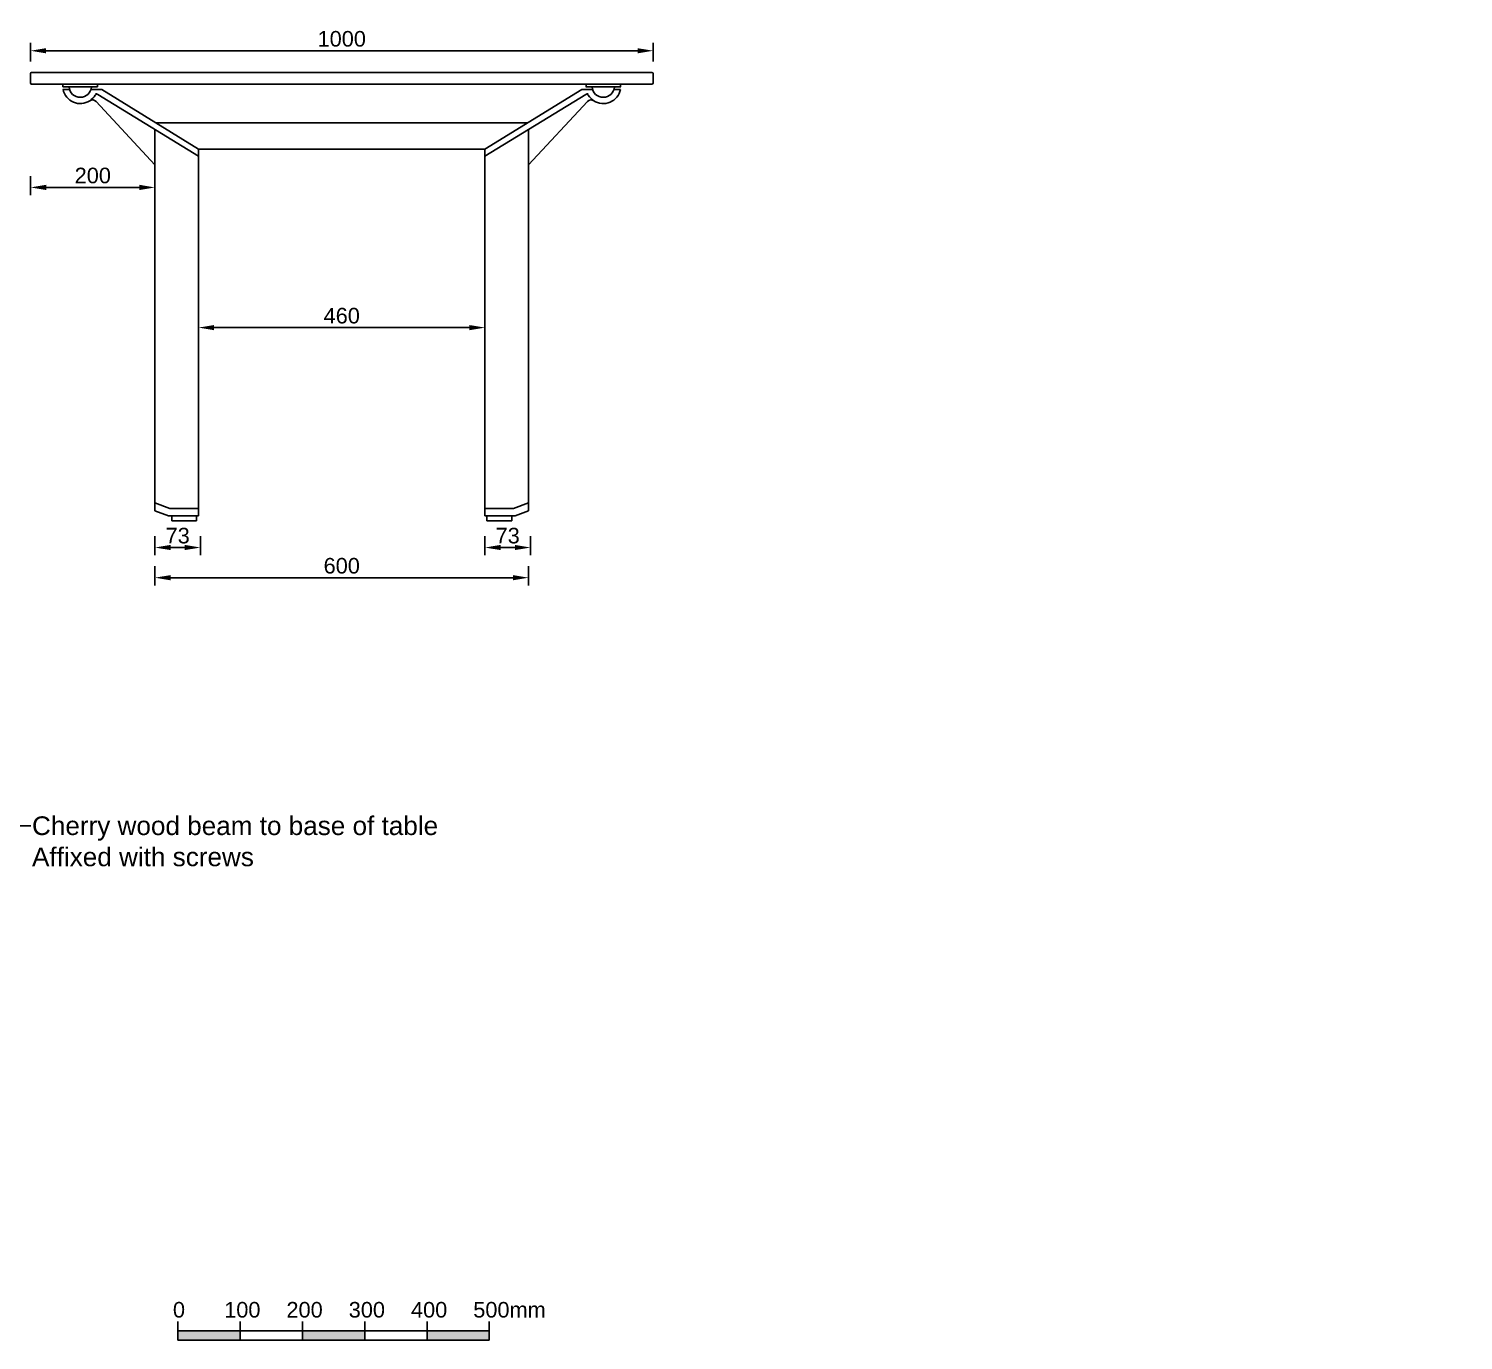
# Model space of a CAD drawing. Header units: millimetres. Extents: x 8562 to 17639, y 1241 to 3435.
# Drawn here: x 10796 to 13100, y 1241 to 3348 of the extents above; entities that cross this region are included whole.
import ezdxf
from ezdxf import colors
from ezdxf.entities.mleader import LeaderData, LeaderLine
from ezdxf.math import Vec2, Vec3

# ---------------------------------------------------------------- set-up
doc = ezdxf.new("R2010")
doc.units = ezdxf.units.MM
doc.layers.add('Annotations', color=30, linetype='Continuous')
doc.styles.get("Standard").update_dxf_attribs({"font": 'arial.ttf'})
doc.dimstyles.new('Annotative', dxfattribs={"dimscale": 0, "dimtxt": 2.5, "dimasz": 2.5, "dimexe": 1.25, "dimexo": 0.625, "dimtad": 1, "dimdec": 0, "dimdsep": 46, "dimtxsty": 'Standard', "dimcen": 2.5, "dimadec": 0, "dimazin": 0, "dimtfac": 1, "dimtdec": 0, "dimtmove": 0, "dimatfit": 3, "dimfxl": 1, "dimarcsym": 0})

# ---------------------------------------------------------------- blocks, each defined once
blk = doc.blocks.new('*D33')
at = {"layer": 'Annotations', "color": 0, "lineweight": -2, "transparency": 16777216}
for p, q in [((10798.9, 3294.7), (10798.9, 3324.7)), ((11798.9, 3294.7), (11798.9, 3324.7)), ((10823.9, 3312.2), (11773.9, 3312.2))]:
    blk.add_line(p, q, dxfattribs=at)
at = {"layer": 'Annotations', "color": 0, "transparency": 16777216}
for points in [[(10823.9, 3316.3), (10823.9, 3308), (10798.9, 3312.2)], [(11773.9, 3316.3), (11773.9, 3308), (11798.9, 3312.2)]]:
    blk.add_solid(points, dxfattribs=at)
at = {"layer": 'Annotations', "color": 0, "transparency": 16777216, "insert": (11298.9, 3331.2), "char_height": 25, "attachment_point": 5}
blk.add_mtext('1000', dxfattribs=at)
blk = doc.blocks.new('*D34')
at = {"layer": 'Annotations', "color": 0, "lineweight": -2, "transparency": 16777216}
for p, q in [((11068.9, 2885.8), (11068.9, 2855.1)), ((11528.9, 2885.8), (11528.9, 2855.1)), ((11093.9, 2867.6), (11503.9, 2867.6))]:
    blk.add_line(p, q, dxfattribs=at)
at = {"layer": 'Annotations', "color": 0, "transparency": 16777216}
for points in [[(11093.9, 2871.7), (11093.9, 2863.4), (11068.9, 2867.6)], [(11503.9, 2871.7), (11503.9, 2863.4), (11528.9, 2867.6)]]:
    blk.add_solid(points, dxfattribs=at)
at = {"layer": 'Annotations', "color": 0, "transparency": 16777216, "insert": (11298.9, 2886.6), "char_height": 25, "attachment_point": 5}
blk.add_mtext('460', dxfattribs=at)
blk = doc.blocks.new('*D35')
at = {"layer": 'Annotations', "color": 0, "lineweight": -2, "transparency": 16777216}
for p, q in [((10998.9, 2484.3), (10998.9, 2453.5)), ((11023.9, 2466), (11573.9, 2466)), ((11598.9, 2484.3), (11598.9, 2453.5))]:
    blk.add_line(p, q, dxfattribs=at)
at = {"layer": 'Annotations', "color": 0, "transparency": 16777216}
for points in [[(11023.9, 2470.1), (11023.9, 2461.8), (10998.9, 2466)], [(11573.9, 2470.1), (11573.9, 2461.8), (11598.9, 2466)]]:
    blk.add_solid(points, dxfattribs=at)
at = {"layer": 'Annotations', "color": 0, "transparency": 16777216, "insert": (11298.9, 2485), "char_height": 25, "attachment_point": 5}
blk.add_mtext('600', dxfattribs=at)
blk = doc.blocks.new('*D36')
at = {"layer": 'Annotations', "color": 0, "lineweight": -2, "transparency": 16777216}
for p, q in [((10998.9, 2532.7), (10998.9, 2501.9)), ((11023.9, 2514.4), (11046.9, 2514.4)), ((11071.9, 2532.7), (11071.9, 2501.9))]:
    blk.add_line(p, q, dxfattribs=at)
at = {"layer": 'Annotations', "color": 0, "transparency": 16777216}
for points in [[(11023.9, 2518.6), (11023.9, 2510.3), (10998.9, 2514.4)], [(11046.9, 2518.6), (11046.9, 2510.3), (11071.9, 2514.4)]]:
    blk.add_solid(points, dxfattribs=at)
at = {"layer": 'Annotations', "color": 0, "transparency": 16777216, "insert": (11035.4, 2533.4), "char_height": 25, "attachment_point": 5}
blk.add_mtext('73', dxfattribs=at)
blk = doc.blocks.new('*D37')
at = {"layer": 'Annotations', "color": 0, "lineweight": -2, "transparency": 16777216}
for p, q in [((11528.9, 2532.7), (11528.9, 2501.9)), ((11553.9, 2514.4), (11576.9, 2514.4)), ((11601.9, 2532.7), (11601.9, 2501.9))]:
    blk.add_line(p, q, dxfattribs=at)
at = {"layer": 'Annotations', "color": 0, "transparency": 16777216}
for points in [[(11553.9, 2518.6), (11553.9, 2510.3), (11528.9, 2514.4)], [(11576.9, 2518.6), (11576.9, 2510.3), (11601.9, 2514.4)]]:
    blk.add_solid(points, dxfattribs=at)
at = {"layer": 'Annotations', "color": 0, "transparency": 16777216, "insert": (11565.4, 2533.4), "char_height": 25, "attachment_point": 5}
blk.add_mtext('73', dxfattribs=at)
blk = doc.blocks.new('*D30')
at = {"layer": 'Annotations', "color": 0, "lineweight": -2, "transparency": 16777216}
for p, q in [((10799.3, 3111), (10799.3, 3080.2)), ((10998.9, 3111), (10998.9, 3080.2)), ((10824.3, 3092.7), (10973.9, 3092.7))]:
    blk.add_line(p, q, dxfattribs=at)
at = {"layer": 'Annotations', "color": 0, "transparency": 16777216}
for points in [[(10824.3, 3096.9), (10824.3, 3088.5), (10799.3, 3092.7)], [(10973.9, 3096.9), (10973.9, 3088.5), (10998.9, 3092.7)]]:
    blk.add_solid(points, dxfattribs=at)
at = {"layer": 'Annotations', "color": 0, "transparency": 16777216, "insert": (10899.1, 3111.7), "char_height": 25, "attachment_point": 5}
blk.add_mtext('200', dxfattribs=at)

msp = doc.modelspace()

# ---------------------------------------------------------------- hatches: boundary and pattern name
h = msp.add_hatch(color=256)
h.dxf.hatch_style = 1
h.paths.add_polyline_path([(11135.9, 1256.3), (11035.9, 1256.3), (11035.9, 1241.3), (11135.9, 1241.3)])
h.paths.add_polyline_path([(11335.9, 1256.3), (11235.9, 1256.3), (11235.9, 1241.3), (11335.9, 1241.3)])
h.paths.add_polyline_path([(11535.9, 1256.3), (11435.9, 1256.3), (11435.9, 1241.3), (11535.9, 1241.3)])

# ---------------------------------------------------------------- linework, layer by layer
for p, q in [((10798.9, 3275.4), (10798.9, 3260.4)), ((10800.9, 3277.4), (11298.9, 3277.4)), ((11796.9, 3277.4), (11298.9, 3277.4)), ((11798.9, 3275.4), (11798.9, 3260.4)), ((10800.9, 3258.4), (11298.9, 3258.4)), ((10861, 3254), (10851, 3254)), ((10851.2, 3254), (10851.2, 3258.4)), ((10851.2, 3254), (10906.7, 3254)), ((10851.2, 3250), (10861.8, 3250)), ((10896.1, 3250), (10913.4, 3250)), ((10896.9, 3254), (10906.9, 3254)), ((10906.7, 3254), (10906.7, 3258.4)), ((11068.9, 3154.4), (10913.4, 3250)), ((11796.9, 3258.4), (11298.9, 3258.4)), ((11528.9, 3154.4), (11684.5, 3250)), ((11701.8, 3250), (11684.5, 3250)), ((11701, 3254), (11691, 3254)), ((11691.2, 3254), (11691.2, 3258.4)), ((11746.7, 3254), (11691.2, 3254)), ((11746.7, 3250), (11736.1, 3250)), ((11736.9, 3254), (11746.9, 3254)), ((11746.7, 3254), (11746.7, 3258.4)), ((10998.9, 3129.2), (10904.4, 3230.7)), ((11068.9, 3142.7), (10907.1, 3242.1)), ((11528.9, 3142.7), (11690.7, 3242.1)), ((11598.9, 3129.2), (11693.5, 3230.7)), ((10998.9, 3185.7), (10998.9, 2573.5)), ((11000.6, 3196.4), (11298.9, 3196.4)), ((11597.3, 3196.4), (11298.9, 3196.4)), ((11598.9, 3185.7), (11598.9, 2573.5)), ((11068.9, 3154.4), (11298.9, 3154.4)), ((11068.9, 3154.4), (11068.9, 2565.1)), ((11528.9, 3154.4), (11298.9, 3154.4)), ((11528.9, 3154.4), (11528.9, 2565.1)), ((10998.9, 2586.3), (11022.9, 2577.1)), ((11598.9, 2586.3), (11575, 2577.1)), ((10998.9, 2573.5), (11020.7, 2565.1)), ((11020.7, 2565.1), (11068.9, 2565.1)), ((11022.9, 2577.1), (11068.9, 2577.1)), ((11025.9, 2565.1), (11025.9, 2557.4)), ((11025.9, 2557.4), (11065.9, 2557.4)), ((11065.9, 2565.1), (11065.9, 2557.4)), ((11575, 2577.1), (11528.9, 2577.1)), ((11577.2, 2565.1), (11528.9, 2565.1)), ((11531.9, 2565.1), (11531.9, 2557.4)), ((11571.9, 2557.4), (11531.9, 2557.4)), ((11571.9, 2565.1), (11571.9, 2557.4)), ((11598.9, 2573.5), (11577.2, 2565.1))]:
    msp.add_line(p, q)
for points in [[(11035.9, 1271.3), (11035.9, 1241.3)], [(11135.9, 1271.3), (11135.9, 1241.3)], [(11235.9, 1271.3), (11235.9, 1241.3)], [(11335.9, 1271.3), (11335.9, 1241.3)], [(11435.9, 1271.3), (11435.9, 1241.3)], [(11535.9, 1271.3), (11535.9, 1241.3)], [(11035.9, 1256.3), (11535.9, 1256.3)], [(11035.9, 1241.3), (11535.9, 1241.3)]]:
    msp.add_lwpolyline(points)
for centre, radius, start, end in [((10800.9, 3275.4), 2, 90, 180), ((11796.9, 3275.4), 2, 0, 90), ((10800.9, 3260.4), 2, 180, 270), ((10878.9, 3255.4), 28, 191.1929, 302.9461), ((10878.9, 3255.4), 18, 184.573, 355.427), ((11718.9, 3255.4), 18, 184.573, 355.427), ((11718.9, 3255.4), 28, 237.0539, 348.8071), ((11796.9, 3260.4), 2, 270, 0), ((10878.9, 3255.4), 28, 302.9461, 329.2012), ((10898.5, 3225.2), 8, 43, 122.9461), ((10905.6, 3239.5), 3, 58.431, 149.2012), ((10901.9, 3239.5), 5, 59.0362, 60.3651), ((11692.3, 3239.5), 3, 30.7988, 121.569), ((11695.9, 3239.5), 5, 119.6349, 120.9638), ((11699.4, 3225.2), 8, 57.0539, 137), ((11718.9, 3255.4), 28, 210.7988, 237.0539)]:
    msp.add_arc(centre, radius, start, end)

# ---------------------------------------------------------------- texts
at = {"char_height": 25, "attachment_point": 1}
for s, insert in [('0', (11027.8, 1302.9)), ('100', (11110.1, 1302.9)), ('200', (11210.1, 1302.9)), ('300', (11310.1, 1302.9)), ('400', (11410.1, 1302.9)), ('500mm', (11510.1, 1302.9))]:
    msp.add_mtext_dynamic_manual_height_columns(s, width=10, gutter_width=12.5, heights=[0], dxfattribs=dict(at, insert=insert))

# ---------------------------------------------------------------- dimensions: what is measured, and where the dimension line sits
at = {"layer": 'Annotations'}
dim = msp.add_linear_dim(base=(11798.9, 3312.2), p1=(10798.9, 3288.4), p2=(11798.9, 3288.4), angle=360, dimstyle='Annotative', dxfattribs=at)
dim.commit()
dim.dimension.update_dxf_attribs({"geometry": '*D33', "text_midpoint": (11298.9, 3312.2), "dimtype": 161})
for p1, p2, picture, middle in [((10799.3, 3117.2), (10998.9, 3117.2), '*D30', (10899.1, 3111.7)), ((11068.9, 2892.1), (11528.9, 2892.1), '*D34', (11298.9, 2886.6)), ((10998.9, 2538.9), (11071.9, 2538.9), '*D36', (11035.4, 2533.4)), ((11528.9, 2538.9), (11601.9, 2538.9), '*D37', (11565.4, 2533.4)), ((10998.9, 2490.5), (11598.9, 2490.5), '*D35', (11298.9, 2485))]:
    dim = msp.add_aligned_dim(p1=p1, p2=p2, distance=-24.5, dimstyle='Annotative', dxfattribs=at)
    dim.commit()
    dim.dimension.update_dxf_attribs({"geometry": picture, "text_midpoint": middle})

# ---------------------------------------------------------------- leaders
ml = msp.add_multileader_mtext('Standard', dxfattribs=at)
ml.set_content('Cherry wood beam to base of table\\PAffixed with screws', color=256)
ml.set_leader_properties()
ml.build(insert=Vec2(0, 0))
ml.multileader.update_dxf_attribs({"arrow_head_size": 40, "scale": 10})
ctx = ml.context
ctx.base_point, ctx.scale, ctx.char_height, ctx.arrow_head_size, ctx.plane_origin = Vec3(10799.5, 2067.5), 10, 30, 40, Vec3(10273.6, 2067.5)
notes = []
notes.append((ctx, [(0, (1, 1, 0), (10635.7, 2067.5), (1, 0), 163.8, [(0, [(10251.8, 2067.5)], 0, [])])]))
ctx.mtext.insert, ctx.mtext.width, ctx.mtext.flow_direction = Vec3(10801.5, 2082.7), 683.721, 5
for ctx, leaders in notes:
    for number, flags, end, landing, length, lines in leaders:
        leader = LeaderData()
        leader.index, (leader.has_last_leader_line, leader.has_dogleg_vector, leader.attachment_direction) = number, flags
        leader.last_leader_point, leader.dogleg_vector, leader.dogleg_length = Vec3(end), Vec3(landing), length
        for number, points, colour, breaks in lines:
            line = LeaderLine()
            line.index, line.vertices, line.color, line.breaks = number, Vec3.list(points), colors.encode_raw_color(colour), breaks
            leader.lines.append(line)
        ctx.leaders.append(leader)

doc.saveas('drawing.dxf')
